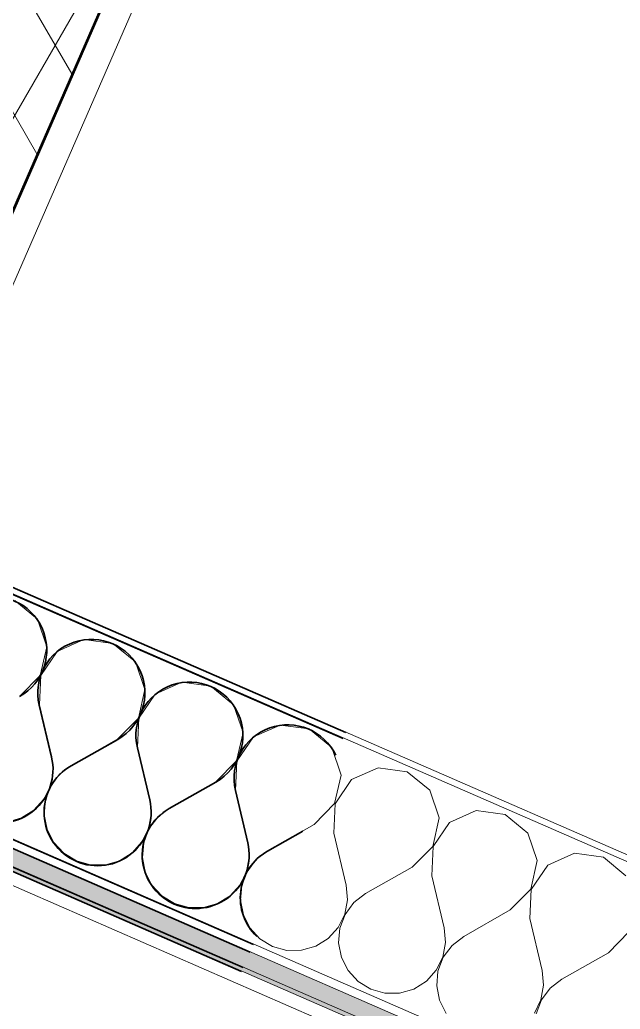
# Model space of a CAD drawing. Header units: millimetres. Extents: x -50172 to 90294, y -80883 to 956680.
# Drawn here: x 2429 to 2856, y -23037 to -22332 of the extents above; entities that cross this region are included whole.
import ezdxf

# ---------------------------------------------------------------- set-up
doc = ezdxf.new("R2010")
doc.units = ezdxf.units.MM
doc.header["$MEASUREMENT"] = 0
doc.layers.add('0_Pen_No__40', color=7, linetype='Continuous', lineweight=35, true_color=0x2a2a2a)
doc.layers.add('New_A-25-M_Wall_Ext_Pen_No__107', color=7, linetype='Continuous', lineweight=15, true_color=0xa6a6a6)
for name, color, linetype in [('New_A-20-M_Roof', 7, 'Continuous'), ('New_A-25-M_Curtain_Wall', 7, 'Continuous'), ('New_A-25-M_Wall_Ext', 7, 'Continuous')]:
    doc.layers.add(name, color=color, linetype=linetype)
for name, color, linetype, lineweight in [('New_A-20-M_Roof_Pen_No__93', 8, 'Continuous', 13), ('New_A-25-M_Curtain_Wall_Pen_No__90', 8, 'Continuous', 20), ('New_A-25-M_Wall_Ext_Pen_No__1', 7, 'Continuous', 13)]:
    doc.layers.add(name, color=color, linetype=linetype, lineweight=lineweight)

# ---------------------------------------------------------------- blocks, each defined once
blk = doc.blocks.new('*X429')
at = {"layer": 'New_A-25-M_Wall_Ext_Pen_No__107', "linetype": 'Continuous'}
for p, q in [((2441.06, -22758.74), (2424.98, -22745.52)), ((2447.79, -22778.44), (2441.06, -22758.74)), ((2474.18, -22773.18), (2455.17, -22781.65)), ((2494.82, -22775.97), (2474.18, -22773.18)), ((2443.16, -22798.74), (2447.79, -22778.44)), ((2455.17, -22781.65), (2443.44, -22798.86)), ((2510.9, -22789.19), (2494.82, -22775.97)), ((2517.63, -22808.89), (2510.9, -22789.19)), ((2428.55, -22813.57), (2443.16, -22798.74)), ((2443.44, -22798.86), (2442.52, -22819.66)), ((2513, -22829.19), (2517.63, -22808.89)), ((2544.02, -22803.63), (2525.01, -22812.11)), ((2564.66, -22806.42), (2544.02, -22803.63)), ((2580.74, -22819.64), (2564.66, -22806.42)), ((2525.01, -22812.11), (2513.28, -22829.31)), ((2442.52, -22819.66), (2451.29, -22856.73)), ((2587.47, -22839.35), (2580.74, -22819.64)), ((2498.39, -22844.02), (2513, -22829.19)), ((2513.28, -22829.31), (2512.36, -22850.11)), ((2613.86, -22834.09), (2594.85, -22842.56)), ((2634.5, -22836.88), (2613.86, -22834.09)), ((2650.58, -22850.1), (2634.5, -22836.88)), ((2498.39, -22844.02), (2465.26, -22862.82)), ((2582.84, -22859.65), (2587.47, -22839.35)), ((2594.85, -22842.56), (2583.12, -22859.77)), ((2512.36, -22850.11), (2521.13, -22887.19)), ((2657.31, -22869.8), (2650.58, -22850.1)), ((2452.27, -22867.2), (2451.29, -22856.73)), ((2465.26, -22862.82), (2456.92, -22869.22)), ((2568.23, -22874.48), (2582.84, -22859.65)), ((2583.12, -22859.77), (2582.2, -22880.57)), ((2683.7, -22864.54), (2664.69, -22873.02)), ((2704.34, -22867.33), (2683.7, -22864.54)), ((2450.36, -22877.53), (2452.27, -22867.2)), ((2456.92, -22869.22), (2450.65, -22877.66)), ((2652.68, -22890.1), (2657.31, -22869.8)), ((2664.69, -22873.02), (2652.96, -22890.22)), ((2720.42, -22880.55), (2704.34, -22867.33)), ((2445.7, -22886.95), (2450.36, -22877.53)), ((2450.65, -22877.66), (2446.92, -22887.48)), ((2568.23, -22874.48), (2535.1, -22893.28)), ((2438.64, -22894.74), (2445.7, -22886.95)), ((2522.11, -22897.65), (2521.13, -22887.19)), ((2582.2, -22880.57), (2590.97, -22917.64)), ((2727.15, -22900.25), (2720.42, -22880.55)), ((2446.92, -22887.48), (2446.01, -22897.95)), ((2535.1, -22893.28), (2526.76, -22899.68)), ((2638.07, -22904.93), (2652.68, -22890.1)), ((2652.96, -22890.22), (2652.04, -22911.02)), ((2419.62, -22903.21), (2429.72, -22900.3)), ((2429.72, -22900.3), (2438.64, -22894.74)), ((2446.01, -22897.95), (2448.01, -22908.27)), ((2520.2, -22907.99), (2522.11, -22897.65)), ((2526.76, -22899.68), (2520.48, -22908.11)), ((2722.52, -22920.55), (2727.15, -22900.25)), ((2753.54, -22895), (2734.53, -22903.47)), ((2774.18, -22897.79), (2753.54, -22895)), ((2790.26, -22911.01), (2774.18, -22897.79)), ((2448.01, -22908.27), (2452.75, -22917.66)), ((2515.54, -22917.41), (2520.2, -22907.99)), ((2520.48, -22908.11), (2516.76, -22917.94)), ((2638.07, -22904.93), (2604.94, -22923.73)), ((2734.53, -22903.47), (2722.8, -22920.68)), ((2652.04, -22911.02), (2660.81, -22948.09)), ((2796.99, -22930.71), (2790.26, -22911.01)), ((2452.75, -22917.66), (2459.87, -22925.39)), ((2508.48, -22925.19), (2515.54, -22917.41)), ((2516.76, -22917.94), (2515.85, -22928.41)), ((2591.95, -22928.1), (2590.97, -22917.64)), ((2707.91, -22935.38), (2722.52, -22920.55)), ((2722.8, -22920.68), (2721.88, -22941.48)), ((2459.87, -22925.39), (2468.83, -22930.88)), ((2499.56, -22930.75), (2508.48, -22925.19)), ((2515.85, -22928.41), (2517.85, -22938.73)), ((2590.04, -22938.44), (2591.95, -22928.1)), ((2604.94, -22923.73), (2596.6, -22930.13)), ((2823.38, -22925.45), (2804.36, -22933.92)), ((2844.02, -22928.24), (2823.38, -22925.45)), ((2860.1, -22941.46), (2844.02, -22928.24)), ((2468.83, -22930.88), (2478.95, -22933.71)), ((2478.95, -22933.71), (2489.46, -22933.67)), ((2489.46, -22933.67), (2499.56, -22930.75)), ((2596.6, -22930.13), (2590.32, -22938.56)), ((2707.91, -22935.38), (2674.78, -22954.18)), ((2792.36, -22951.01), (2796.99, -22930.71)), ((2804.36, -22933.92), (2792.64, -22951.13)), ((2517.85, -22938.73), (2522.59, -22948.11)), ((2585.38, -22947.86), (2590.04, -22938.44)), ((2590.32, -22938.56), (2586.6, -22948.39)), ((2721.88, -22941.48), (2730.65, -22978.55)), ((2522.59, -22948.11), (2529.71, -22955.84)), ((2578.32, -22955.65), (2585.38, -22947.86)), ((2586.6, -22948.39), (2585.69, -22958.86)), ((2661.79, -22958.56), (2660.81, -22948.09)), ((2529.71, -22955.84), (2538.67, -22961.33)), ((2569.4, -22961.21), (2578.32, -22955.65)), ((2674.78, -22954.18), (2666.44, -22960.58)), ((2777.75, -22965.84), (2792.36, -22951.01)), ((2792.64, -22951.13), (2791.72, -22971.93)), ((2538.67, -22961.33), (2548.79, -22964.16)), ((2548.79, -22964.16), (2559.3, -22964.12)), ((2559.3, -22964.12), (2569.4, -22961.21)), ((2585.69, -22958.86), (2587.69, -22969.18)), ((2659.88, -22968.89), (2661.79, -22958.56)), ((2666.44, -22960.58), (2660.16, -22969.02)), ((2587.69, -22969.18), (2592.42, -22978.56)), ((2655.22, -22978.31), (2659.88, -22968.89)), ((2660.16, -22969.02), (2656.43, -22978.84)), ((2777.75, -22965.84), (2744.62, -22984.64)), ((2791.72, -22971.93), (2800.49, -23009)), ((2592.42, -22978.56), (2599.55, -22986.29)), ((2648.16, -22986.1), (2655.22, -22978.31)), ((2656.43, -22978.84), (2655.53, -22989.32)), ((2731.63, -22989.01), (2730.65, -22978.55)), ((2744.62, -22984.64), (2736.28, -22991.04)), ((2847.59, -22996.29), (2862.2, -22981.46)), ((2599.55, -22986.29), (2608.51, -22991.78)), ((2608.51, -22991.78), (2618.63, -22994.62)), ((2629.14, -22994.57), (2639.24, -22991.66)), ((2639.24, -22991.66), (2648.16, -22986.1)), ((2655.53, -22989.32), (2657.53, -22999.63)), ((2729.72, -22999.35), (2731.63, -22989.01)), ((2736.28, -22991.04), (2730, -22999.47)), ((2618.63, -22994.62), (2629.14, -22994.57)), ((2657.53, -22999.63), (2662.26, -23009.02)), ((2725.06, -23008.77), (2729.72, -22999.35)), ((2730, -22999.47), (2726.27, -23009.3)), ((2847.59, -22996.29), (2814.45, -23015.09)), ((2662.26, -23009.02), (2669.39, -23016.75)), ((2718, -23016.55), (2725.06, -23008.77)), ((2726.27, -23009.3), (2725.37, -23019.77)), ((2801.47, -23019.47), (2800.49, -23009)), ((2669.39, -23016.75), (2678.35, -23022.24)), ((2709.08, -23022.11), (2718, -23016.55)), ((2725.37, -23019.77), (2727.37, -23030.09)), ((2799.56, -23029.8), (2801.47, -23019.47)), ((2814.45, -23015.09), (2806.12, -23021.49)), ((2678.35, -23022.24), (2688.47, -23025.07)), ((2688.47, -23025.07), (2698.98, -23025.03)), ((2698.98, -23025.03), (2709.08, -23022.11)), ((2806.12, -23021.49), (2799.84, -23029.92)), ((2727.37, -23030.09), (2732.1, -23039.47)), ((2794.9, -23039.22), (2799.56, -23029.8)), ((2799.84, -23029.92), (2796.11, -23039.75))]:
    blk.add_line(p, q, dxfattribs=at)
blk = doc.blocks.new('Wall_104_1', base_point=(11177.48, -26929.35))
at = {"layer": 'New_A-25-M_Wall_Ext_Pen_No__107', "linetype": 'Continuous'}
h = blk.add_hatch(dxfattribs=at)
h.set_pattern_fill('Plaster_0001', color=256, style=0, pattern_type=2)
h.set_pattern_definition([(0, (0, 0), (0, 173.2051), [0, -100]), (0, (50, 86.6), (0, 173.2051), [0, -100])])
h.paths.add_polyline_path([(2232.34, -22657.36), (3345.45, -23142.73), (3347.25, -23138.61), (2234.14, -22653.24)])
blk.add_hatch(color=256, dxfattribs=at).paths.add_polyline_path([(3279.1, -23294.9), (1914.83, -22700.01), (1910.03, -22711.01), (3274.31, -23305.9)])
at = {"layer": 'New_A-25-M_Wall_Ext_Pen_No__107', "linetype": 'Continuous', "lineweight": 0, "true_color": 0x535353}
blk.add_hatch(color=251, dxfattribs=at).paths.add_polyline_path([(3274.31, -23305.9), (1910.03, -22711.01), (1908.83, -22713.76), (3273.11, -23308.65)])
at = {"layer": 'New_A-25-M_Wall_Ext_Pen_No__1', "linetype": 'Continuous'}
for p, q in [((3345.45, -23142.73), (1981.18, -22547.84)), ((3281.5, -23289.4), (1917.23, -22694.51)), ((3279.1, -23294.9), (1914.83, -22700.01)), ((3274.31, -23305.9), (1910.03, -22711.01)), ((3273.11, -23308.65), (1908.83, -22713.76))]:
    blk.add_line(p, q, dxfattribs=at)
at = {"layer": 'New_A-25-M_Wall_Ext_Pen_No__1', "linetype": 'Continuous', "flags": 128}
blk.add_lwpolyline([(3347.25, -23138.61), (2234.14, -22653.24)], dxfattribs=at)
at = {"layer": 'New_A-25-M_Wall_Ext', "color": 250, "lineweight": 50, "true_color": 0x2a2a2a}
blk.add_blockref('*X429', (0, 0), dxfattribs=at)
blk = doc.blocks.new('Wall_239_1', base_point=(10165.92, -4712.54))
at = {"layer": 'New_A-25-M_Wall_Ext_Pen_No__107', "linetype": 'Continuous'}
h = blk.add_hatch(dxfattribs=at)
h.set_pattern_fill('Batt_Insulation_0001', color=256, style=0, pattern_type=2)
h.set_pattern_definition([(60, (0, 0), (-43.30127, 25), []), (120, (0, 0), (43.30127, 25), [])])
h.paths.add_polyline_path([(2413.96, -21991.12), (2142.64, -22613.34), (2324.87, -22692.8), (2596.19, -22070.58), (2587.66, -22066.87)])
blk.add_hatch(color=256, dxfattribs=at).paths.add_polyline_path([(2324.87, -22692.8), (2325.51, -22693.08), (2596.83, -22070.86), (2596.19, -22070.58)])
at = {"layer": 'New_A-25-M_Wall_Ext_Pen_No__1', "linetype": 'Continuous'}
blk.add_line((2324.87, -22692.8), (2596.19, -22070.58), dxfattribs=at)
at = {"layer": 'New_A-25-M_Wall_Ext_Pen_No__1', "linetype": 'Continuous', "flags": 128}
blk.add_lwpolyline([(2325.51, -22693.08), (2596.83, -22070.86)], dxfattribs=at)
blk = doc.blocks.new('Morph_2_1')
at = {"layer": 'New_A-20-M_Roof_Pen_No__93', "linetype": 'Continuous', "flags": 128}
blk.add_lwpolyline([(10855.55, -26625.33), (2064.53, -22792.01)], dxfattribs=at)
blk = doc.blocks.new('Beam_8_1', base_point=(10000.93, -4591.33))
at = {"layer": 'New_A-25-M_Curtain_Wall_Pen_No__90', "linetype": 'Continuous'}
blk.add_line((10203.2, -4679.52), (2344.74, -22701.46), dxfattribs=at)

msp = doc.modelspace()

# ---------------------------------------------------------------- linework, layer by layer
at = {"layer": '0_Pen_No__40', "linetype": 'Continuous'}
for p, q in [((2325.04, -22693.2), (2596.04, -22071.7)), ((2325.68, -22693.48), (2596.69, -22071.98)), ((2658.8, -22843.65), (2126.25, -22611.43)), ((2660.6, -22839.52), (2128.04, -22607.3)), ((2594.85, -22990.31), (1917.11, -22694.78)), ((2592.45, -22995.81), (1914.71, -22700.28)), ((2586.45, -23009.56), (1908.71, -22714.03)), ((2587.65, -23006.81), (1909.91, -22711.28)), ((2442.4, -22819.94), (2451.17, -22857.01)), ((2498.27, -22844.3), (2465.14, -22863.1)), ((2512.24, -22850.39), (2521.01, -22887.46)), ((2568.11, -22874.75), (2534.98, -22893.55)), ((2582.08, -22880.84), (2590.85, -22917.92)), ((2629.98, -22909.73), (2604.82, -22924.01))]:
    msp.add_line(p, q, dxfattribs=at)
for centre, start, end in [((2409.63, -22780.71), 299.57051, 193.31031), ((2479.47, -22811.17), 299.57051, 193.31031), ((2549.31, -22841.62), 299.57051, 193.31031), ((2619.15, -22872.07), 25.46244, 193.31031), ((2414.1, -22865.78), 246.44041, 13.31031), ((2483.94, -22896.23), 119.57051, 246.44041), ((2483.94, -22896.23), 246.44041, 13.31031), ((2553.78, -22926.69), 119.57051, 246.44041), ((2553.78, -22926.69), 246.44041, 13.31031), ((2623.62, -22957.14), 119.57051, 226.30554)]:
    msp.add_arc(centre, 38.1, start, end, dxfattribs=at)

# ---------------------------------------------------------------- block references
at = {"layer": 'New_A-20-M_Roof', "linetype": 'Continuous', "lineweight": 0}
msp.add_blockref('Morph_2_1', (0, 0), dxfattribs=at)
at = {"layer": 'New_A-25-M_Curtain_Wall', "color": 8, "lineweight": 20}
msp.add_blockref('Beam_8_1', (10000.93, -4591.33), dxfattribs=at)
at = {"layer": 'New_A-25-M_Wall_Ext', "color": 250, "lineweight": 50, "true_color": 0x2a2a2a}
for name, p in [('Wall_239_1', (10165.92, -4712.54)), ('Wall_104_1', (11177.48, -26929.35))]:
    msp.add_blockref(name, p, dxfattribs=at)

doc.saveas('drawing.dxf')
